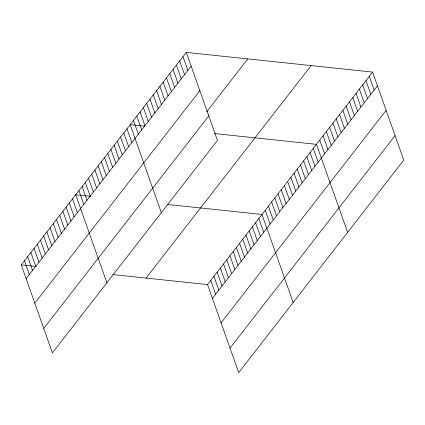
<?xml version="1.0" encoding="UTF-8"?>
<svg xmlns="http://www.w3.org/2000/svg" width="425" height="425" viewBox="0 0 425 425"><rect width="100%" height="100%" fill="white"/><g stroke="black" fill="none" stroke-linecap="round" stroke-linejoin="round"><path stroke-width="0.64" d="M186.288 52.397L217.457 140.42L52.418 352.915L21.25 264.892L186.288 52.397L372.582 72.085L403.75 160.108L238.712 372.603L207.543 284.58L372.582 72.085M26.127 278.667L191.165 66.172M34.802 303.168L199.84 90.674M206.688 111.786L247.764 58.894M43.743 328.413L208.781 115.919M146.067 278.083L311.105 65.588M212.42 298.355L377.458 85.861M221.096 322.857L386.134 110.362M230.037 348.096L395.075 135.607M144.458 126.156L130.172 124.647L161.346 212.67M214.683 133.577L316.466 144.335L347.639 232.358M90.615 196.345L75.714 194.767L106.882 282.79M167.259 204.446L262.007 214.455L293.176 302.478M21.25 264.892L36.152 266.464M112.795 274.566L207.543 284.58M369.277 76.335L374.159 90.111M365.978 80.585L370.855 94.361M362.679 84.835L367.556 98.611M359.375 89.085L364.257 102.861M356.076 93.335L360.953 107.111M352.777 97.585L357.653 111.361M349.472 101.835L354.354 115.611M346.173 106.085L351.05 119.861M342.874 110.335L347.751 124.111M339.575 114.585L344.452 128.361M336.271 118.835L341.147 132.611M332.972 123.085L337.848 136.861M329.672 127.335L334.549 141.111M326.368 131.585L331.245 145.361M323.069 135.835L327.946 149.611M319.77 140.085L324.647 153.861M313.262 148.458L318.139 162.233M310.059 152.586L314.936 166.361M306.855 156.708L311.732 170.483M303.652 160.836L308.529 174.611M300.448 164.958L305.325 178.734M297.245 169.081L302.122 182.856M294.042 173.209L298.918 186.984M290.838 177.331L295.715 191.107M287.635 181.459L292.512 195.234M284.431 185.582L289.308 199.357M281.228 189.709L286.105 203.485M278.024 193.832L282.901 207.607M274.821 197.96L279.698 211.73M271.618 202.082L276.494 215.857M268.414 206.205L273.291 219.98M265.211 210.333L270.087 224.108M258.804 218.583L263.681 232.358M255.6 222.705L260.477 236.481M252.392 226.833L257.274 240.608M249.188 230.956L254.07 244.731M182.984 56.647L187.866 70.422M245.985 235.078L250.867 248.853M179.685 60.897L184.562 74.672M242.781 239.206L247.663 252.981M239.578 243.328L244.46 257.104M176.386 65.147L181.262 78.922M236.374 247.456L241.251 261.232M173.087 69.397L177.963 83.172M233.171 251.579L238.048 265.354M169.782 73.647L174.659 87.422M229.968 255.707L234.844 269.482M166.483 77.897L171.36 91.672M226.764 259.829L231.641 273.604M163.184 82.147L168.061 95.922M223.561 263.957L228.438 277.727M159.88 86.397L164.757 100.172M220.357 268.079L225.234 281.855M156.581 90.647L161.458 104.422M217.154 272.202L222.031 285.977M153.282 94.897L158.158 108.672M213.95 276.33L218.827 290.105M149.977 99.147L154.859 112.922M210.747 280.452L215.624 294.228M146.678 103.397L151.555 117.172M143.379 107.647L148.256 121.422M140.075 111.897L144.957 125.672M136.776 116.147L141.653 129.923M133.477 120.397L138.353 134.173M126.969 128.77L131.851 142.545M123.765 132.898L128.648 146.673M120.562 137.02L125.444 150.795M117.358 141.148L122.235 154.923M114.155 145.27L119.032 159.046M110.952 149.398L115.828 163.173M107.748 153.521L112.625 167.296M104.545 157.643L109.422 171.418M101.341 161.771L106.218 175.546M98.138 165.893L103.015 179.669M94.934 170.021L99.811 183.797M91.731 174.144L96.608 187.919M88.527 178.272L93.404 192.047M85.324 182.394L90.201 196.169M82.121 186.522L86.998 200.292M78.917 190.644L83.794 204.42M72.51 198.895L77.387 212.67M69.307 203.017L74.184 216.792M66.103 207.145L70.98 220.92M62.9 211.268L67.777 225.043M59.691 215.395L64.573 229.171M56.488 219.518L61.37 233.293M53.284 223.64L58.167 237.416M50.081 227.768L54.963 241.543M46.877 231.891L51.76 245.666M43.674 236.018L48.556 249.794M40.471 240.141L45.347 253.916M37.267 244.269L42.144 258.044M34.064 248.391L38.941 262.167M30.86 252.519L35.737 266.294M27.657 256.642L32.534 270.417M24.453 260.764L29.33 274.539"/></g></svg>
